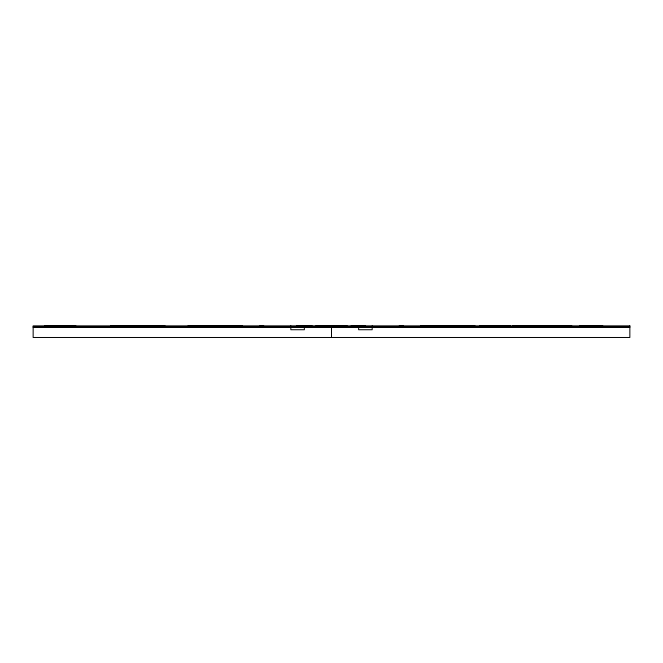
<?xml version="1.0" encoding="UTF-8"?>
<svg xmlns="http://www.w3.org/2000/svg" width="663" height="663" viewBox="0 0 663 663"><rect width="100%" height="100%" fill="white"/><g stroke="black" fill="none" stroke-linecap="round" stroke-linejoin="round"><path stroke-width="0.99" d="M44.777 325.516L75.773 325.516M110.646 325.591L164.888 325.591M188.135 325.591L242.385 325.591M316.002 325.591L346.998 325.591M420.615 325.591L474.865 325.591M479.722 325.591L510.51 325.591M512.64 325.591L571.73 325.591M399.308 325.748L403.179 325.748M33.15 326.677L629.85 326.677M33.15 327.489L629.85 327.489M602.742 325.864L579.462 325.864M372.183 325.864L372.183 329.735L358.625 329.735L358.658 325.591M365.495 325.864L351.083 325.864M331.5 325.591L331.5 337.484M312.091 325.864L301.69 325.864M304.309 325.591L304.375 329.735L290.817 329.735L290.817 325.864M301.325 325.864L296.585 325.864M263.692 325.864L259.821 325.864M629.85 325.864L33.15 325.864L33.15 337.484L629.85 337.484L629.85 325.864"/></g></svg>
